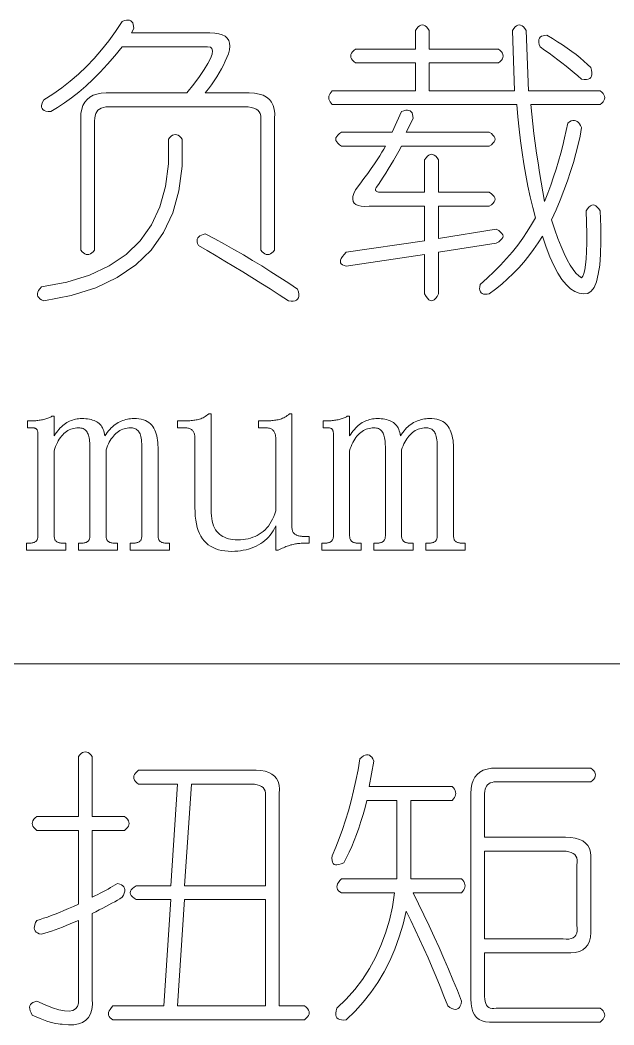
# Model space of a CAD drawing. Extents: x 1 to 297, y 1 to 210.
# Drawn here: x 92.77 to 97.18, y 43.05 to 50.51 of the extents above; entities that cross this region are included whole.
import ezdxf

# ---------------------------------------------------------------- set-up
doc = ezdxf.new("R2010")
doc.units = 0

msp = doc.modelspace()

# ---------------------------------------------------------------- linework, layer by layer
at = {"color": 7, "lineweight": 13}
msp.add_line((1.3055, 45.7306), (175.1082, 45.7306), dxfattribs=at)
for points in [[(93.5928, 50.4134), (94.1757, 50.4134), (94.211, 50.4119), (94.2415, 50.4073), (94.2673, 50.3995), (94.2882, 50.3887), (94.3043, 50.3749), (94.3156, 50.3579), (94.3221, 50.3378), (94.3238, 50.3147), (94.3207, 50.2885), (94.3129, 50.2591), (94.3019, 50.2315), (94.2895, 50.2036), (94.2758, 50.1753), (94.2607, 50.1467), (94.2443, 50.1177), (94.2265, 50.0884), (94.2073, 50.0587), (94.1867, 50.0287), (94.1647, 49.9984), (94.1414, 49.9677), (94.4671, 49.9677), (94.5061, 49.9658), (94.5405, 49.9602), (94.5705, 49.9507), (94.5961, 49.9375), (94.6171, 49.9206), (94.6338, 49.8998), (94.6459, 49.8753), (94.6537, 49.847), (94.6569, 49.815), (94.6557, 49.7791), (94.6557, 48.802), (94.6454, 48.7897), (94.6351, 48.7801), (94.6249, 48.7732), (94.6146, 48.7691), (94.6043, 48.7677), (94.594, 48.7691), (94.5837, 48.7732), (94.5734, 48.7801), (94.5631, 48.7897), (94.5529, 48.802), (94.5529, 49.762), (94.5547, 49.7815), (94.5535, 49.799), (94.5493, 49.8145), (94.5419, 49.8278), (94.5314, 49.8391), (94.5179, 49.8484), (94.5013, 49.8556), (94.4815, 49.8607), (94.4587, 49.8638), (94.4329, 49.8649), (93.4214, 49.8649), (93.4019, 49.8638), (93.3844, 49.8607), (93.369, 49.8556), (93.3556, 49.8484), (93.3443, 49.8391), (93.335, 49.8278), (93.3278, 49.8145), (93.3227, 49.799), (93.3196, 49.7815), (93.3186, 49.762), (93.3186, 48.802), (93.3083, 48.7897), (93.298, 48.7801), (93.2877, 48.7732), (93.2774, 48.7691), (93.2671, 48.7677), (93.2569, 48.7691), (93.2466, 48.7732), (93.2363, 48.7801), (93.226, 48.7897), (93.2157, 48.802), (93.2157, 49.7791), (93.2176, 49.815), (93.2233, 49.847), (93.2327, 49.8753), (93.2459, 49.8998), (93.2629, 49.9206), (93.2836, 49.9375), (93.3081, 49.9507), (93.3364, 49.9602), (93.3685, 49.9658), (93.4043, 49.9677), (94.0043, 49.9677), (94.0552, 50.0329), (94.0982, 50.0911), (94.1334, 50.1426), (94.1606, 50.1871), (94.18, 50.2249), (94.1915, 50.2557), (94.1951, 50.2797), (94.1908, 50.2969), (94.1786, 50.3071), (94.1586, 50.3106), (93.5243, 50.3106), (93.4696, 50.2441), (93.4153, 50.1817), (93.3613, 50.1234), (93.3076, 50.0692), (93.2543, 50.0191), (93.2013, 49.9732), (93.1487, 49.9314), (93.0964, 49.8937), (93.0444, 49.8601), (92.9929, 49.8306), (92.9738, 49.8314), (92.9579, 49.834), (92.945, 49.8383), (92.9353, 49.8443), (92.9286, 49.852), (92.925, 49.8614), (92.9245, 49.8726), (92.927, 49.8854), (92.9327, 49.9), (92.9414, 49.9163), (93.009, 49.9591), (93.0745, 50.0054), (93.1379, 50.0551), (93.1992, 50.1083), (93.2586, 50.1649), (93.3158, 50.2249), (93.371, 50.2883), (93.4242, 50.3551), (93.4753, 50.4254), (93.5243, 50.4991), (93.5406, 50.5048), (93.5551, 50.5081), (93.568, 50.5089), (93.5791, 50.5074), (93.5886, 50.5034), (93.5963, 50.4971), (93.6023, 50.4883), (93.6066, 50.4772), (93.6091, 50.4637), (93.61, 50.4477)], [(95.7014, 50.4306), (95.7117, 50.446), (95.722, 50.458), (95.7323, 50.4666), (95.7426, 50.4717), (95.7529, 50.4734), (95.7631, 50.4717), (95.7734, 50.4666), (95.7837, 50.458), (95.794, 50.446), (95.8043, 50.4306), (95.8043, 50.2934), (96.3186, 50.2934), (96.3309, 50.2831), (96.3405, 50.2729), (96.3474, 50.2626), (96.3515, 50.2523), (96.3529, 50.242), (96.3515, 50.2317), (96.3474, 50.2214), (96.3405, 50.2111), (96.3309, 50.2009), (96.3186, 50.1906), (95.8043, 50.1906), (95.8043, 49.9849), (96.4386, 49.9849), (96.4214, 50.4306), (96.4317, 50.446), (96.442, 50.458), (96.4523, 50.4666), (96.4626, 50.4717), (96.4729, 50.4734), (96.4831, 50.4717), (96.4934, 50.4666), (96.5037, 50.458), (96.514, 50.446), (96.5243, 50.4306), (96.5414, 49.9849), (97.0729, 49.9849), (97.0852, 49.9746), (97.0948, 49.9643), (97.1017, 49.954), (97.1058, 49.9437), (97.1071, 49.9334), (97.1058, 49.9231), (97.1017, 49.9129), (97.0948, 49.9026), (97.0852, 49.8923), (97.0729, 49.882), (96.5586, 49.882), (96.5658, 49.81), (96.5737, 49.738), (96.5822, 49.666), (96.5915, 49.594), (96.6014, 49.522), (96.6121, 49.45), (96.6234, 49.378), (96.6354, 49.306), (96.6481, 49.234), (96.6614, 49.162), (96.6847, 49.2234), (96.7067, 49.2841), (96.7272, 49.3441), (96.7465, 49.4034), (96.7643, 49.462), (96.7807, 49.5199), (96.7958, 49.5772), (96.8095, 49.6338), (96.8219, 49.6897), (96.8329, 49.7449), (96.8462, 49.7538), (96.8589, 49.7599), (96.8709, 49.7634), (96.8822, 49.7641), (96.8929, 49.762), (96.9028, 49.7572), (96.912, 49.7497), (96.9206, 49.7394), (96.9285, 49.7263), (96.9357, 49.7106), (96.9242, 49.6482), (96.9103, 49.5844), (96.8941, 49.5193), (96.8754, 49.4527), (96.8543, 49.3849), (96.8308, 49.3156), (96.8049, 49.245), (96.7766, 49.173), (96.7459, 49.0996), (96.7129, 49.0249), (96.7367, 48.9527), (96.7602, 48.887), (96.7833, 48.8279), (96.8061, 48.7753), (96.8286, 48.7291), (96.8507, 48.6895), (96.8725, 48.6565), (96.8939, 48.6299), (96.915, 48.6098), (96.9357, 48.5963), (96.9453, 48.6074), (96.9535, 48.6271), (96.9604, 48.6554), (96.9659, 48.6923), (96.97, 48.7377), (96.9727, 48.7917), (96.9741, 48.8543), (96.9741, 48.9254), (96.9727, 49.0051), (96.97, 49.0934), (96.9803, 49.1089), (96.9906, 49.1209), (97.0009, 49.1294), (97.0111, 49.1346), (97.0214, 49.1363), (97.0317, 49.1346), (97.042, 49.1294), (97.0523, 49.1209), (97.0626, 49.1089), (97.0729, 49.0934), (97.0778, 48.9731), (97.079, 48.8658), (97.0765, 48.7715), (97.0701, 48.6902), (97.06, 48.622), (97.0461, 48.5668), (97.0285, 48.5246), (97.007, 48.4955), (96.9818, 48.4794), (96.9529, 48.4763), (96.9189, 48.4806), (96.8857, 48.4934), (96.8531, 48.5149), (96.8212, 48.5449), (96.79, 48.5834), (96.7595, 48.6306), (96.7297, 48.6863), (96.7005, 48.7506), (96.6721, 48.8234), (96.6443, 48.9049), (96.6126, 48.8543), (96.5791, 48.8054), (96.544, 48.7583), (96.5071, 48.7129), (96.4686, 48.6691), (96.4283, 48.6271), (96.3863, 48.5869), (96.3426, 48.5483), (96.2971, 48.5114), (96.25, 48.4763), (96.2339, 48.4739), (96.2198, 48.4735), (96.2078, 48.4753), (96.1979, 48.479), (96.19, 48.4849), (96.1842, 48.4927), (96.1804, 48.5027), (96.1787, 48.5147), (96.179, 48.5287), (96.1814, 48.5449), (96.2349, 48.593), (96.2857, 48.6415), (96.3336, 48.6904), (96.3789, 48.7396), (96.4214, 48.7891), (96.4612, 48.839), (96.4982, 48.8893), (96.5325, 48.9398), (96.5641, 48.9907), (96.5928, 49.042), (96.573, 49.1183), (96.5545, 49.1963), (96.5373, 49.276), (96.5215, 49.3574), (96.5071, 49.4406), (96.4941, 49.5254), (96.4825, 49.612), (96.4722, 49.7003), (96.4633, 49.7903), (96.4557, 49.882), (95.0843, 49.882), (95.075, 49.8923), (95.0678, 49.9026), (95.0627, 49.9129), (95.0596, 49.9231), (95.0586, 49.9334), (95.0596, 49.9437), (95.0627, 49.954), (95.0678, 49.9643), (95.075, 49.9746), (95.0843, 49.9849), (95.7014, 49.9849), (95.7014, 50.1906), (95.2557, 50.1906), (95.2434, 50.2009), (95.2338, 50.2111), (95.2269, 50.2214), (95.2228, 50.2317), (95.2214, 50.242), (95.2228, 50.2523), (95.2269, 50.2626), (95.2338, 50.2729), (95.2434, 50.2831), (95.2557, 50.2934), (95.7014, 50.2934)], [(96.6786, 50.3963), (96.7189, 50.3723), (96.7574, 50.3483), (96.7943, 50.3243), (96.8294, 50.3003), (96.8629, 50.2763), (96.8946, 50.2523), (96.9246, 50.2283), (96.9529, 50.2043), (96.9794, 50.1803), (97.0043, 50.1563), (97.0098, 50.1369), (97.0125, 50.1199), (97.0125, 50.1054), (97.0098, 50.0932), (97.0043, 50.0834), (96.9961, 50.0761), (96.9851, 50.0711), (96.9714, 50.0685), (96.9549, 50.0683), (96.9357, 50.0706), (96.9079, 50.0946), (96.8795, 50.1186), (96.8503, 50.1426), (96.8205, 50.1666), (96.79, 50.1906), (96.7588, 50.2146), (96.7269, 50.2386), (96.6943, 50.2626), (96.6611, 50.2866), (96.6271, 50.3106), (96.6215, 50.3269), (96.6182, 50.3414), (96.6174, 50.3543), (96.6189, 50.3654), (96.6228, 50.3749), (96.6292, 50.3826), (96.6379, 50.3886), (96.6491, 50.3929), (96.6626, 50.3954)], [(95.5986, 49.8306), (95.6149, 49.8362), (95.6294, 49.8395), (95.6423, 49.8403), (95.6534, 49.8388), (95.6628, 49.8349), (95.6706, 49.8285), (95.6766, 49.8198), (95.6809, 49.8086), (95.6834, 49.7951), (95.6843, 49.7791), (95.6329, 49.6763), (96.25, 49.6763), (96.2654, 49.666), (96.2774, 49.6557), (96.286, 49.6454), (96.2911, 49.6351), (96.2929, 49.6249), (96.2911, 49.6146), (96.286, 49.6043), (96.2774, 49.594), (96.2654, 49.5837), (96.25, 49.5734), (95.5986, 49.5734), (95.5782, 49.5364), (95.5581, 49.5007), (95.5384, 49.4665), (95.519, 49.4335), (95.5, 49.402), (95.4813, 49.3718), (95.463, 49.343), (95.445, 49.3156), (95.4273, 49.2895), (95.41, 49.2649), (95.4072, 49.2583), (95.4059, 49.2525), (95.4059, 49.2474), (95.4072, 49.2429), (95.41, 49.2391), (95.4141, 49.2361), (95.4196, 49.2337), (95.4265, 49.2319), (95.4347, 49.2309), (95.4443, 49.2306), (95.77, 49.2306), (95.77, 49.4706), (95.7803, 49.486), (95.7906, 49.498), (95.8008, 49.5066), (95.8111, 49.5117), (95.8214, 49.5134), (95.8317, 49.5117), (95.842, 49.5066), (95.8523, 49.498), (95.8626, 49.486), (95.8729, 49.4706), (95.8729, 49.2306), (96.25, 49.2306), (96.2654, 49.2203), (96.2774, 49.21), (96.286, 49.1997), (96.2911, 49.1894), (96.2929, 49.1791), (96.2911, 49.1689), (96.286, 49.1586), (96.2774, 49.1483), (96.2654, 49.138), (96.25, 49.1277), (95.8729, 49.1277), (95.8729, 48.8877), (96.3014, 48.9563), (96.3199, 48.946), (96.3343, 48.9357), (96.3446, 48.9254), (96.3508, 48.9151), (96.3529, 48.9049), (96.3508, 48.8946), (96.3446, 48.8843), (96.3343, 48.874), (96.3199, 48.8637), (96.3014, 48.8534), (95.8729, 48.7849), (95.8729, 48.4763), (95.8626, 48.4578), (95.8523, 48.4434), (95.842, 48.4331), (95.8317, 48.4269), (95.8214, 48.4249), (95.8111, 48.4269), (95.8008, 48.4331), (95.7906, 48.4434), (95.7803, 48.4578), (95.77, 48.4763), (95.77, 48.7677), (95.1871, 48.682), (95.1717, 48.6861), (95.1597, 48.6916), (95.1511, 48.6985), (95.146, 48.7067), (95.1443, 48.7163), (95.146, 48.7273), (95.1511, 48.7396), (95.1597, 48.7533), (95.1717, 48.7684), (95.1871, 48.7849), (95.77, 48.8706), (95.77, 49.1277), (95.3586, 49.1277), (95.3267, 49.1258), (95.2996, 49.127), (95.2773, 49.1313), (95.2598, 49.1387), (95.2471, 49.1491), (95.2393, 49.1627), (95.2362, 49.1793), (95.2379, 49.199), (95.2444, 49.2218), (95.2557, 49.2477), (95.2888, 49.2911), (95.3195, 49.3321), (95.3478, 49.3706), (95.3736, 49.4068), (95.3971, 49.4406), (95.4182, 49.4719), (95.4369, 49.5009), (95.4532, 49.5275), (95.4671, 49.5517), (95.4786, 49.5734), (95.1529, 49.5734), (95.1374, 49.5837), (95.1254, 49.594), (95.1169, 49.6043), (95.1117, 49.6146), (95.11, 49.6249), (95.1117, 49.6351), (95.1169, 49.6454), (95.1254, 49.6557), (95.1374, 49.666), (95.1529, 49.6763), (95.53, 49.6763)], [(93.8671, 49.6249), (93.8774, 49.6372), (93.8877, 49.6468), (93.898, 49.6537), (93.9083, 49.6578), (93.9186, 49.6591), (93.9289, 49.6578), (93.9391, 49.6537), (93.9494, 49.6468), (93.9597, 49.6372), (93.97, 49.6249), (93.969, 49.4246), (93.9453, 49.2422), (93.899, 49.0777), (93.8301, 48.9309), (93.7386, 48.802), (93.6244, 48.6909), (93.4876, 48.5977), (93.3282, 48.5222), (93.1461, 48.4646), (92.9414, 48.4249), (92.9258, 48.4321), (92.9133, 48.4399), (92.9039, 48.4485), (92.8975, 48.4578), (92.8943, 48.4677), (92.8941, 48.4783), (92.897, 48.4897), (92.903, 48.5017), (92.9121, 48.5143), (92.9243, 48.5277), (93.1127, 48.5634), (93.2802, 48.6155), (93.4267, 48.6841), (93.5524, 48.7691), (93.6571, 48.8706), (93.741, 48.9885), (93.8039, 49.1229), (93.8459, 49.2738), (93.867, 49.4411)], [(94.1414, 48.922), (94.2131, 48.8839), (94.284, 48.8452), (94.3543, 48.8058), (94.4239, 48.7657), (94.4929, 48.7249), (94.5611, 48.6834), (94.6286, 48.6412), (94.6955, 48.5983), (94.7617, 48.5548), (94.8271, 48.5106), (94.8326, 48.4912), (94.8354, 48.4742), (94.8354, 48.4597), (94.8326, 48.4475), (94.8271, 48.4377), (94.8189, 48.4303), (94.8079, 48.4254), (94.7942, 48.4228), (94.7778, 48.4226), (94.7586, 48.4249), (94.6902, 48.4691), (94.6221, 48.5126), (94.5544, 48.5555), (94.487, 48.5977), (94.42, 48.6391), (94.3533, 48.6799), (94.287, 48.7201), (94.221, 48.7595), (94.1553, 48.7982), (94.09, 48.8363), (94.0843, 48.8495), (94.0811, 48.8617), (94.0802, 48.8728), (94.0818, 48.8829), (94.0857, 48.892), (94.0921, 48.9001), (94.1008, 48.9071), (94.1119, 48.9131), (94.1255, 48.9181)], [(92.8471, 47.5334), (92.8557, 47.5335), (92.8643, 47.5338), (92.8729, 47.5342), (92.8814, 47.5348), (92.89, 47.5356), (92.8986, 47.5365), (92.9071, 47.5376), (92.9157, 47.5389), (92.9243, 47.5404), (92.9329, 47.542), (92.9413, 47.5438), (92.9493, 47.5458), (92.957, 47.5479), (92.9644, 47.5502), (92.9714, 47.5527), (92.9781, 47.5554), (92.9845, 47.5582), (92.9905, 47.5612), (92.9961, 47.5644), (93.0014, 47.5677), (93.0186, 47.5677), (93.0186, 47.422), (93.0272, 47.4353), (93.0361, 47.4479), (93.0451, 47.4597), (93.0542, 47.4707), (93.0636, 47.4809), (93.0731, 47.4904), (93.0828, 47.4991), (93.0926, 47.507), (93.1027, 47.5142), (93.1129, 47.5206), (93.1232, 47.5263), (93.1338, 47.5314), (93.1445, 47.5359), (93.1554, 47.5398), (93.1664, 47.5431), (93.1777, 47.5458), (93.1891, 47.5479), (93.2006, 47.5494), (93.2124, 47.5503), (93.2243, 47.5506), (93.2394, 47.5503), (93.2538, 47.5494), (93.2675, 47.5479), (93.2805, 47.5458), (93.2929, 47.5431), (93.3045, 47.5398), (93.3155, 47.5359), (93.3258, 47.5314), (93.3354, 47.5263), (93.3443, 47.5206), (93.3525, 47.5142), (93.3601, 47.507), (93.3669, 47.4991), (93.3731, 47.4904), (93.3786, 47.4809), (93.3834, 47.4707), (93.3875, 47.4597), (93.3909, 47.4479), (93.3937, 47.4353), (93.3957, 47.422), (93.4044, 47.4353), (93.4134, 47.4479), (93.4226, 47.4597), (93.4321, 47.4707), (93.4418, 47.4809), (93.4518, 47.4904), (93.462, 47.4991), (93.4725, 47.507), (93.4833, 47.5142), (93.4943, 47.5206), (93.5055, 47.5263), (93.5167, 47.5314), (93.5281, 47.5359), (93.5395, 47.5398), (93.5511, 47.5431), (93.5627, 47.5458), (93.5744, 47.5479), (93.5862, 47.5494), (93.598, 47.5503), (93.61, 47.5506), (93.6299, 47.55), (93.6486, 47.5482), (93.6659, 47.5452), (93.682, 47.541), (93.6968, 47.5356), (93.7103, 47.529), (93.7225, 47.5212), (93.7334, 47.5122), (93.7431, 47.502), (93.7514, 47.4906), (93.7588, 47.4782), (93.7653, 47.4652), (93.7711, 47.4515), (93.7761, 47.4371), (93.7803, 47.422), (93.7838, 47.4062), (93.7865, 47.3898), (93.7885, 47.3726), (93.7896, 47.3548), (93.79, 47.3363), (93.79, 46.6849), (93.7902, 46.6782), (93.7907, 46.672), (93.7915, 46.6662), (93.7927, 46.6609), (93.7943, 46.6559), (93.7962, 46.6514), (93.7984, 46.6474), (93.801, 46.6437), (93.8039, 46.6405), (93.8071, 46.6377), (93.8107, 46.6353), (93.8147, 46.6331), (93.819, 46.6312), (93.8236, 46.6295), (93.8286, 46.6281), (93.8339, 46.6269), (93.8395, 46.626), (93.8455, 46.6254), (93.8519, 46.625), (93.8586, 46.6249), (93.8757, 46.6249), (93.8757, 46.5734), (93.5843, 46.5734), (93.5843, 46.6249), (93.6014, 46.6249), (93.6081, 46.625), (93.6145, 46.6254), (93.6205, 46.626), (93.6261, 46.6269), (93.6314, 46.6281), (93.6364, 46.6295), (93.641, 46.6312), (93.6453, 46.6331), (93.6493, 46.6353), (93.6529, 46.6377), (93.6561, 46.6405), (93.659, 46.6437), (93.6616, 46.6474), (93.6638, 46.6514), (93.6657, 46.6559), (93.6673, 46.6609), (93.6684, 46.6662), (93.6693, 46.672), (93.6698, 46.6782), (93.67, 46.6849), (93.67, 47.3277), (93.6698, 47.3459), (93.6691, 47.3629), (93.6681, 47.3785), (93.6666, 47.3929), (93.6646, 47.4059), (93.6623, 47.4177), (93.6595, 47.4282), (93.6563, 47.4374), (93.6526, 47.4454), (93.6486, 47.452), (93.6441, 47.4577), (93.6391, 47.4628), (93.6338, 47.4673), (93.628, 47.4712), (93.6218, 47.4745), (93.6151, 47.4772), (93.6081, 47.4793), (93.6006, 47.4808), (93.5926, 47.4817), (93.5843, 47.482), (93.5724, 47.4816), (93.5608, 47.4803), (93.5494, 47.4781), (93.5383, 47.4751), (93.5275, 47.4713), (93.5169, 47.4666), (93.5066, 47.461), (93.4965, 47.4546), (93.4867, 47.4473), (93.4771, 47.4391), (93.4679, 47.4302), (93.4591, 47.4206), (93.4508, 47.4103), (93.4429, 47.3994), (93.4354, 47.3877), (93.4283, 47.3754), (93.4216, 47.3623), (93.4154, 47.3486), (93.4096, 47.3342), (93.4043, 47.3191), (93.4043, 46.6849), (93.4044, 46.6782), (93.405, 46.672), (93.4058, 46.6662), (93.407, 46.6609), (93.4086, 46.6559), (93.4105, 46.6514), (93.4127, 46.6474), (93.4153, 46.6437), (93.4182, 46.6405), (93.4214, 46.6377), (93.425, 46.6353), (93.429, 46.6331), (93.4333, 46.6312), (93.4379, 46.6295), (93.4429, 46.6281), (93.4482, 46.6269), (93.4538, 46.626), (93.4598, 46.6254), (93.4662, 46.625), (93.4729, 46.6249), (93.49, 46.6249), (93.49, 46.5734), (93.1986, 46.5734), (93.1986, 46.6249), (93.2157, 46.6249), (93.2224, 46.625), (93.2287, 46.6254), (93.2347, 46.626), (93.2404, 46.6269), (93.2457, 46.6281), (93.2507, 46.6295), (93.2553, 46.6312), (93.2596, 46.6331), (93.2635, 46.6353), (93.2671, 46.6377), (93.2704, 46.6405), (93.2733, 46.6437), (93.2759, 46.6474), (93.2781, 46.6514), (93.28, 46.6559), (93.2815, 46.6609), (93.2827, 46.6662), (93.2836, 46.672), (93.2841, 46.6782), (93.2843, 46.6849), (93.2843, 47.3277), (93.2841, 47.3428), (93.2836, 47.357), (93.2827, 47.3705), (93.2815, 47.3833), (93.28, 47.3952), (93.2781, 47.4064), (93.2759, 47.4168), (93.2733, 47.4265), (93.2704, 47.4353), (93.2671, 47.4434), (93.2634, 47.4508), (93.2589, 47.4573), (93.2538, 47.4631), (93.2479, 47.4681), (93.2414, 47.4724), (93.2342, 47.4758), (93.2263, 47.4785), (93.2178, 47.4805), (93.2085, 47.4816), (93.1986, 47.482), (93.1867, 47.4816), (93.1751, 47.4803), (93.1637, 47.4781), (93.1526, 47.4751), (93.1418, 47.4713), (93.1312, 47.4666), (93.1209, 47.461), (93.1108, 47.4546), (93.101, 47.4473), (93.0914, 47.4391), (93.0822, 47.4301), (93.0734, 47.4203), (93.0651, 47.4096), (93.0571, 47.398), (93.0496, 47.3856), (93.0426, 47.3723), (93.0359, 47.3581), (93.0297, 47.3431), (93.0239, 47.3273), (93.0186, 47.3106), (93.0186, 46.6849), (93.0187, 46.6782), (93.0193, 46.672), (93.0201, 46.6662), (93.0213, 46.6609), (93.0229, 46.6559), (93.0247, 46.6514), (93.027, 46.6474), (93.0295, 46.6437), (93.0325, 46.6405), (93.0357, 46.6377), (93.0393, 46.6353), (93.0433, 46.6331), (93.0475, 46.6312), (93.0522, 46.6295), (93.0571, 46.6281), (93.0625, 46.6269), (93.0681, 46.626), (93.0741, 46.6254), (93.0805, 46.625), (93.0871, 46.6249), (93.1043, 46.6249), (93.1043, 46.5734), (92.8129, 46.5734), (92.8129, 46.6249), (92.83, 46.6249), (92.8367, 46.625), (92.843, 46.6254), (92.849, 46.626), (92.8547, 46.6269), (92.86, 46.6281), (92.865, 46.6295), (92.8696, 46.6312), (92.8739, 46.6331), (92.8778, 46.6353), (92.8814, 46.6377), (92.8847, 46.6405), (92.8876, 46.6437), (92.8902, 46.6474), (92.8924, 46.6514), (92.8943, 46.6559), (92.8958, 46.6609), (92.897, 46.6662), (92.8979, 46.672), (92.8984, 46.6782), (92.8986, 46.6849), (92.8986, 47.4306), (92.8985, 47.4356), (92.8982, 47.4403), (92.8978, 47.4448), (92.8972, 47.4491), (92.8964, 47.4531), (92.8955, 47.4568), (92.8944, 47.4603), (92.8931, 47.4635), (92.8916, 47.4664), (92.89, 47.4691), (92.8881, 47.4716), (92.8859, 47.4738), (92.8833, 47.4757), (92.8804, 47.4774), (92.8771, 47.4788), (92.8735, 47.4799), (92.8696, 47.4808), (92.8653, 47.4815), (92.8607, 47.4819), (92.8557, 47.482), (92.8214, 47.482), (92.8214, 47.5334)], [(94.3814, 46.6506), (94.4017, 46.6511), (94.4214, 46.6526), (94.4404, 46.6552), (94.4589, 46.6588), (94.4768, 46.6634), (94.494, 46.6691), (94.5107, 46.6758), (94.5268, 46.6835), (94.5423, 46.6922), (94.5571, 46.702), (94.5713, 46.7129), (94.5847, 46.725), (94.5974, 46.7383), (94.6093, 46.7527), (94.6204, 46.7684), (94.6307, 46.7853), (94.6402, 46.8034), (94.649, 46.8227), (94.657, 46.8432), (94.6643, 46.8649), (94.6643, 47.4049), (94.6641, 47.4116), (94.6636, 47.4181), (94.6627, 47.4243), (94.6615, 47.4302), (94.66, 47.4359), (94.6581, 47.4414), (94.6559, 47.4466), (94.6533, 47.4515), (94.6504, 47.4562), (94.6471, 47.4606), (94.6435, 47.4646), (94.6393, 47.4683), (94.6345, 47.4715), (94.6293, 47.4743), (94.6236, 47.4766), (94.6173, 47.4786), (94.6105, 47.4801), (94.6033, 47.4811), (94.5955, 47.4818), (94.5871, 47.482), (94.5357, 47.482), (94.5357, 47.5334), (94.5871, 47.5334), (94.5973, 47.5335), (94.6074, 47.5338), (94.6172, 47.5342), (94.6269, 47.5348), (94.6364, 47.5356), (94.6458, 47.5365), (94.6549, 47.5376), (94.6639, 47.5389), (94.6728, 47.5404), (94.6814, 47.542), (94.69, 47.544), (94.6986, 47.5465), (94.7071, 47.5495), (94.7157, 47.553), (94.7243, 47.557), (94.7328, 47.5615), (94.7414, 47.5666), (94.75, 47.5722), (94.7586, 47.5783), (94.7671, 47.5849), (94.7843, 47.5849), (94.7843, 46.7449), (94.7845, 46.7382), (94.7851, 46.7318), (94.7862, 46.7258), (94.7877, 46.7202), (94.7896, 46.7149), (94.792, 46.7099), (94.7948, 46.7053), (94.798, 46.701), (94.8016, 46.697), (94.8057, 46.6934), (94.8101, 46.6902), (94.8148, 46.6873), (94.8197, 46.6847), (94.8249, 46.6825), (94.8304, 46.6806), (94.8361, 46.679), (94.842, 46.6778), (94.8482, 46.677), (94.8547, 46.6765), (94.8614, 46.6763), (94.9128, 46.6763), (94.9128, 46.6249), (94.8614, 46.6249), (94.8529, 46.6247), (94.8443, 46.6243), (94.8357, 46.6237), (94.8271, 46.6228), (94.8186, 46.6216), (94.81, 46.6202), (94.8014, 46.6186), (94.7929, 46.6166), (94.7843, 46.6144), (94.7757, 46.612), (94.7671, 46.6093), (94.7582, 46.6063), (94.7492, 46.6031), (94.7401, 46.5997), (94.7307, 46.5959), (94.7212, 46.5919), (94.7115, 46.5877), (94.7017, 46.5832), (94.6916, 46.5784), (94.6814, 46.5734), (94.6643, 46.5734), (94.6643, 46.7534), (94.6553, 46.735), (94.6454, 46.7176), (94.6347, 46.7011), (94.6231, 46.6855), (94.6107, 46.6709), (94.5974, 46.6573), (94.5833, 46.6445), (94.5683, 46.6327), (94.5524, 46.6219), (94.5357, 46.612), (94.5183, 46.603), (94.5004, 46.595), (94.482, 46.588), (94.463, 46.5818), (94.4436, 46.5766), (94.4236, 46.5724), (94.4031, 46.5691), (94.3821, 46.5667), (94.3606, 46.5653), (94.3386, 46.5649), (94.3118, 46.5656), (94.2865, 46.5679), (94.2625, 46.5718), (94.2398, 46.5772), (94.2186, 46.5841), (94.1987, 46.5926), (94.1802, 46.6027), (94.163, 46.6142), (94.1473, 46.6273), (94.1329, 46.642), (94.1198, 46.6584), (94.1082, 46.6766), (94.0979, 46.6968), (94.089, 46.7188), (94.0814, 46.7427), (94.0753, 46.7685), (94.0704, 46.7962), (94.067, 46.8258), (94.065, 46.8572), (94.0643, 46.8906), (94.0643, 47.4049), (94.0641, 47.4116), (94.0636, 47.4181), (94.0627, 47.4243), (94.0615, 47.4302), (94.06, 47.4359), (94.0581, 47.4414), (94.0559, 47.4466), (94.0533, 47.4515), (94.0504, 47.4562), (94.0471, 47.4606), (94.0434, 47.4646), (94.0393, 47.4683), (94.0345, 47.4715), (94.0293, 47.4743), (94.0236, 47.4766), (94.0173, 47.4786), (94.0105, 47.4801), (94.0033, 47.4811), (93.9955, 47.4818), (93.9871, 47.482), (93.9357, 47.482), (93.9357, 47.5334), (93.9871, 47.5334), (93.9973, 47.5335), (94.0074, 47.5338), (94.0172, 47.5342), (94.0269, 47.5348), (94.0364, 47.5356), (94.0458, 47.5365), (94.0549, 47.5376), (94.0639, 47.5389), (94.0728, 47.5404), (94.0814, 47.542), (94.09, 47.544), (94.0986, 47.5465), (94.1071, 47.5495), (94.1157, 47.553), (94.1243, 47.557), (94.1329, 47.5615), (94.1414, 47.5666), (94.15, 47.5722), (94.1586, 47.5783), (94.1671, 47.5849), (94.1843, 47.5849), (94.1843, 46.8734), (94.1848, 46.8501), (94.1863, 46.8282), (94.1889, 46.8076), (94.1925, 46.7884), (94.1971, 46.7706), (94.2028, 46.7541), (94.2095, 46.739), (94.2172, 46.7253), (94.2259, 46.713), (94.2357, 46.702), (94.2464, 46.6922), (94.258, 46.6835), (94.2704, 46.6758), (94.2837, 46.6691), (94.2979, 46.6634), (94.3129, 46.6588), (94.3287, 46.6552), (94.3454, 46.6526), (94.363, 46.6511)], [(95.0414, 47.5334), (95.05, 47.5335), (95.0586, 47.5338), (95.0671, 47.5342), (95.0757, 47.5348), (95.0843, 47.5356), (95.0928, 47.5365), (95.1014, 47.5376), (95.11, 47.5389), (95.1186, 47.5404), (95.1271, 47.542), (95.1355, 47.5438), (95.1436, 47.5458), (95.1513, 47.5479), (95.1587, 47.5502), (95.1657, 47.5527), (95.1724, 47.5554), (95.1787, 47.5582), (95.1847, 47.5612), (95.1904, 47.5644), (95.1957, 47.5677), (95.2129, 47.5677), (95.2129, 47.422), (95.2215, 47.4353), (95.2303, 47.4479), (95.2393, 47.4597), (95.2485, 47.4707), (95.2579, 47.4809), (95.2674, 47.4904), (95.2771, 47.4991), (95.2869, 47.507), (95.2969, 47.5142), (95.3071, 47.5206), (95.3175, 47.5263), (95.328, 47.5314), (95.3388, 47.5359), (95.3497, 47.5398), (95.3607, 47.5431), (95.3719, 47.5458), (95.3833, 47.5479), (95.3949, 47.5494), (95.4067, 47.5503), (95.4186, 47.5506), (95.4337, 47.5503), (95.4481, 47.5494), (95.4618, 47.5479), (95.4748, 47.5458), (95.4871, 47.5431), (95.4988, 47.5398), (95.5098, 47.5359), (95.5201, 47.5314), (95.5297, 47.5263), (95.5386, 47.5206), (95.5468, 47.5142), (95.5543, 47.507), (95.5612, 47.4991), (95.5674, 47.4904), (95.5729, 47.4809), (95.5777, 47.4707), (95.5818, 47.4597), (95.5852, 47.4479), (95.5879, 47.4353), (95.59, 47.422), (95.5987, 47.4353), (95.6077, 47.4479), (95.6169, 47.4597), (95.6263, 47.4707), (95.6361, 47.4809), (95.646, 47.4904), (95.6563, 47.4991), (95.6668, 47.507), (95.6776, 47.5142), (95.6886, 47.5206), (95.6998, 47.5263), (95.711, 47.5314), (95.7224, 47.5359), (95.7338, 47.5398), (95.7454, 47.5431), (95.757, 47.5458), (95.7687, 47.5479), (95.7804, 47.5494), (95.7923, 47.5503), (95.8043, 47.5506), (95.8242, 47.55), (95.8428, 47.5482), (95.8602, 47.5452), (95.8763, 47.541), (95.8911, 47.5356), (95.9046, 47.529), (95.9168, 47.5212), (95.9277, 47.5122), (95.9374, 47.502), (95.9457, 47.4906), (95.953, 47.4782), (95.9596, 47.4652), (95.9654, 47.4515), (95.9704, 47.4371), (95.9746, 47.422), (95.9781, 47.4062), (95.9808, 47.3898), (95.9827, 47.3726), (95.9839, 47.3548), (95.9843, 47.3363), (95.9843, 46.6849), (95.9845, 46.6782), (95.985, 46.672), (95.9858, 46.6662), (95.987, 46.6609), (95.9886, 46.6559), (95.9905, 46.6514), (95.9927, 46.6474), (95.9953, 46.6437), (95.9982, 46.6405), (96.0014, 46.6377), (96.005, 46.6353), (96.009, 46.6331), (96.0133, 46.6312), (96.0179, 46.6295), (96.0229, 46.6281), (96.0282, 46.6269), (96.0338, 46.626), (96.0398, 46.6254), (96.0462, 46.625), (96.0529, 46.6249), (96.07, 46.6249), (96.07, 46.5734), (95.7786, 46.5734), (95.7786, 46.6249), (95.7957, 46.6249), (95.8024, 46.625), (95.8087, 46.6254), (95.8147, 46.626), (95.8204, 46.6269), (95.8257, 46.6281), (95.8307, 46.6295), (95.8353, 46.6312), (95.8396, 46.6331), (95.8435, 46.6353), (95.8471, 46.6377), (95.8504, 46.6405), (95.8533, 46.6437), (95.8559, 46.6474), (95.8581, 46.6514), (95.86, 46.6559), (95.8615, 46.6609), (95.8627, 46.6662), (95.8636, 46.672), (95.8641, 46.6782), (95.8643, 46.6849), (95.8643, 47.3277), (95.8641, 47.3459), (95.8634, 47.3629), (95.8624, 47.3785), (95.8609, 47.3929), (95.8589, 47.4059), (95.8566, 47.4177), (95.8538, 47.4282), (95.8506, 47.4374), (95.8469, 47.4454), (95.8428, 47.452), (95.8383, 47.4577), (95.8334, 47.4628), (95.8281, 47.4673), (95.8223, 47.4712), (95.8161, 47.4745), (95.8094, 47.4772), (95.8024, 47.4793), (95.7949, 47.4808), (95.7869, 47.4817), (95.7786, 47.482), (95.7667, 47.4816), (95.7551, 47.4803), (95.7437, 47.4781), (95.7326, 47.4751), (95.7218, 47.4713), (95.7112, 47.4666), (95.7009, 47.461), (95.6908, 47.4546), (95.681, 47.4473), (95.6714, 47.4391), (95.6622, 47.4302), (95.6534, 47.4206), (95.6451, 47.4103), (95.6371, 47.3994), (95.6296, 47.3877), (95.6226, 47.3754), (95.6159, 47.3623), (95.6097, 47.3486), (95.6039, 47.3342), (95.5986, 47.3191), (95.5986, 46.6849), (95.5987, 46.6782), (95.5993, 46.672), (95.6001, 46.6662), (95.6013, 46.6609), (95.6029, 46.6559), (95.6047, 46.6514), (95.607, 46.6474), (95.6095, 46.6437), (95.6124, 46.6405), (95.6157, 46.6377), (95.6193, 46.6353), (95.6233, 46.6331), (95.6275, 46.6312), (95.6322, 46.6295), (95.6371, 46.6281), (95.6425, 46.6269), (95.6481, 46.626), (95.6541, 46.6254), (95.6605, 46.625), (95.6671, 46.6249), (95.6843, 46.6249), (95.6843, 46.5734), (95.3929, 46.5734), (95.3929, 46.6249), (95.41, 46.6249), (95.4167, 46.625), (95.423, 46.6254), (95.429, 46.626), (95.4347, 46.6269), (95.44, 46.6281), (95.445, 46.6295), (95.4496, 46.6312), (95.4539, 46.6331), (95.4578, 46.6353), (95.4614, 46.6377), (95.4647, 46.6405), (95.4676, 46.6437), (95.4702, 46.6474), (95.4724, 46.6514), (95.4743, 46.6559), (95.4758, 46.6609), (95.477, 46.6662), (95.4779, 46.672), (95.4784, 46.6782), (95.4786, 46.6849), (95.4786, 47.3277), (95.4784, 47.3428), (95.4779, 47.357), (95.477, 47.3705), (95.4758, 47.3833), (95.4743, 47.3952), (95.4724, 47.4064), (95.4702, 47.4168), (95.4676, 47.4265), (95.4647, 47.4353), (95.4614, 47.4434), (95.4576, 47.4508), (95.4532, 47.4573), (95.4481, 47.4631), (95.4422, 47.4681), (95.4357, 47.4724), (95.4285, 47.4758), (95.4206, 47.4785), (95.4121, 47.4805), (95.4028, 47.4816), (95.3929, 47.482), (95.381, 47.4816), (95.3694, 47.4803), (95.358, 47.4781), (95.3469, 47.4751), (95.3361, 47.4713), (95.3255, 47.4666), (95.3152, 47.461), (95.3051, 47.4546), (95.2953, 47.4473), (95.2857, 47.4391), (95.2765, 47.4301), (95.2677, 47.4203), (95.2594, 47.4096), (95.2514, 47.398), (95.2439, 47.3856), (95.2369, 47.3723), (95.2302, 47.3581), (95.224, 47.3431), (95.2182, 47.3273), (95.2129, 47.3106), (95.2129, 46.6849), (95.213, 46.6782), (95.2135, 46.672), (95.2144, 46.6662), (95.2156, 46.6609), (95.2171, 46.6559), (95.219, 46.6514), (95.2213, 46.6474), (95.2238, 46.6437), (95.2267, 46.6405), (95.23, 46.6377), (95.2336, 46.6353), (95.2375, 46.6331), (95.2418, 46.6312), (95.2465, 46.6295), (95.2514, 46.6281), (95.2567, 46.6269), (95.2624, 46.626), (95.2684, 46.6254), (95.2747, 46.625), (95.2814, 46.6249), (95.2986, 46.6249), (95.2986, 46.5734), (95.0071, 46.5734), (95.0071, 46.6249), (95.0243, 46.6249), (95.031, 46.625), (95.0373, 46.6254), (95.0433, 46.626), (95.049, 46.6269), (95.0543, 46.6281), (95.0592, 46.6295), (95.0639, 46.6312), (95.0682, 46.6331), (95.0721, 46.6353), (95.0757, 46.6377), (95.079, 46.6405), (95.0819, 46.6437), (95.0844, 46.6474), (95.0867, 46.6514), (95.0886, 46.6559), (95.0901, 46.6609), (95.0913, 46.6662), (95.0922, 46.672), (95.0927, 46.6782), (95.0928, 46.6849), (95.0928, 47.4306), (95.0928, 47.4356), (95.0925, 47.4403), (95.0921, 47.4448), (95.0915, 47.4491), (95.0907, 47.4531), (95.0898, 47.4568), (95.0887, 47.4603), (95.0874, 47.4635), (95.0859, 47.4664), (95.0843, 47.4691), (95.0824, 47.4716), (95.0802, 47.4738), (95.0776, 47.4757), (95.0747, 47.4774), (95.0714, 47.4788), (95.0678, 47.4799), (95.0639, 47.4808), (95.0596, 47.4815), (95.055, 47.4819), (95.05, 47.482), (95.0157, 47.482), (95.0157, 47.5334)], [(93.1986, 45.042), (93.2089, 45.0543), (93.2191, 45.0639), (93.2294, 45.0708), (93.2397, 45.0749), (93.25, 45.0763), (93.2603, 45.0749), (93.2706, 45.0708), (93.2809, 45.0639), (93.2911, 45.0543), (93.3014, 45.042), (93.3014, 44.5963), (93.5414, 44.5963), (93.5538, 44.586), (93.5634, 44.5757), (93.5702, 44.5654), (93.5743, 44.5551), (93.5757, 44.5449), (93.5743, 44.5346), (93.5702, 44.5243), (93.5634, 44.514), (93.5538, 44.5037), (93.5414, 44.4934), (93.3014, 44.4934), (93.3014, 43.9963), (93.3218, 44.0066), (93.3419, 44.0169), (93.3616, 44.0271), (93.381, 44.0374), (93.4, 44.0477), (93.4187, 44.058), (93.437, 44.0683), (93.455, 44.0786), (93.4727, 44.0889), (93.49, 44.0991), (93.5058, 44.095), (93.5188, 44.0895), (93.5291, 44.0827), (93.5366, 44.0745), (93.5414, 44.0649), (93.5435, 44.0539), (93.5428, 44.0415), (93.5394, 44.0278), (93.5332, 44.0127), (93.5243, 43.9963), (93.5066, 43.9858), (93.4879, 43.975), (93.4682, 43.9639), (93.4475, 43.9524), (93.4257, 43.9406), (93.4029, 43.9284), (93.3791, 43.9159), (93.3542, 43.903), (93.3283, 43.8898), (93.3014, 43.8763), (93.3014, 43.242), (93.3023, 43.2), (93.298, 43.1631), (93.2886, 43.1314), (93.274, 43.1049), (93.2543, 43.0834), (93.2294, 43.0671), (93.1994, 43.056), (93.1643, 43.05), (93.124, 43.0491), (93.0786, 43.0534), (93.064, 43.0541), (93.0477, 43.0562), (93.0297, 43.0596), (93.01, 43.0644), (92.9886, 43.0706), (92.9654, 43.0781), (92.9406, 43.087), (92.914, 43.0973), (92.8857, 43.109), (92.8557, 43.122), (92.8468, 43.1385), (92.8406, 43.1535), (92.8372, 43.1673), (92.8365, 43.1796), (92.8386, 43.1906), (92.8434, 43.2002), (92.8509, 43.2084), (92.8612, 43.2153), (92.8742, 43.2207), (92.89, 43.2249), (92.9517, 43.1973), (93.0066, 43.1762), (93.0546, 43.1616), (93.0957, 43.1535), (93.13, 43.152), (93.1574, 43.157), (93.178, 43.1685), (93.1917, 43.1865), (93.1986, 43.211), (93.1986, 43.242), (93.1986, 43.8249), (93.1681, 43.8115), (93.1382, 43.7988), (93.1091, 43.7868), (93.0806, 43.7755), (93.0529, 43.7649), (93.0258, 43.7549), (92.9994, 43.7457), (92.9737, 43.7371), (92.9486, 43.7292), (92.9243, 43.722), (92.9085, 43.7261), (92.8955, 43.7316), (92.8852, 43.7385), (92.8777, 43.7467), (92.8729, 43.7563), (92.8708, 43.7673), (92.8715, 43.7796), (92.8749, 43.7933), (92.8811, 43.8084), (92.89, 43.8249), (92.9147, 43.8322), (92.9407, 43.8406), (92.9682, 43.8501), (92.997, 43.8605), (93.0271, 43.872), (93.0587, 43.8845), (93.0916, 43.8981), (93.1259, 43.9126), (93.1615, 43.9282), (93.1986, 43.9449), (93.1986, 44.4934), (92.89, 44.4934), (92.8777, 44.5037), (92.868, 44.514), (92.8612, 44.5243), (92.8571, 44.5346), (92.8557, 44.5449), (92.8571, 44.5551), (92.8612, 44.5654), (92.868, 44.5757), (92.8777, 44.586), (92.89, 44.5963), (93.1986, 44.5963)], [(95.29, 45.0249), (95.3034, 45.037), (95.3161, 45.0461), (95.328, 45.0521), (95.3394, 45.055), (95.35, 45.0549), (95.3599, 45.0516), (95.3692, 45.0453), (95.3778, 45.0358), (95.3857, 45.0233), (95.3929, 45.0077), (95.3586, 44.8191), (95.9757, 44.8191), (95.985, 44.8089), (95.9922, 44.7986), (95.9973, 44.7883), (96.0004, 44.778), (96.0014, 44.7677), (96.0004, 44.7574), (95.9973, 44.7471), (95.9922, 44.7369), (95.985, 44.7266), (95.9757, 44.7163), (95.6671, 44.7163), (95.6671, 44.1334), (96.0443, 44.1334), (96.0535, 44.1231), (96.0607, 44.1129), (96.0659, 44.1026), (96.069, 44.0923), (96.07, 44.082), (96.069, 44.0717), (96.0659, 44.0614), (96.0607, 44.0511), (96.0535, 44.0409), (96.0443, 44.0306), (95.6843, 44.0306), (95.7249, 43.9485), (95.7645, 43.8667), (95.8031, 43.7853), (95.8406, 43.7042), (95.8771, 43.6234), (95.9126, 43.543), (95.9471, 43.463), (95.9805, 43.3833), (96.0129, 43.3039), (96.0443, 43.2249), (96.0402, 43.206), (96.0347, 43.1906), (96.0278, 43.1786), (96.0196, 43.17), (96.01, 43.1649), (95.999, 43.1631), (95.9867, 43.1649), (95.973, 43.17), (95.9579, 43.1786), (95.9414, 43.1906), (95.9137, 43.2624), (95.8852, 43.3339), (95.856, 43.405), (95.8262, 43.4758), (95.7957, 43.5463), (95.7645, 43.6164), (95.7326, 43.6862), (95.7001, 43.7556), (95.6668, 43.8247), (95.6329, 43.8934), (95.6099, 43.7959), (95.5821, 43.7021), (95.5495, 43.6121), (95.5122, 43.5259), (95.47, 43.4434), (95.423, 43.3647), (95.3713, 43.2898), (95.3147, 43.2187), (95.2533, 43.1513), (95.1871, 43.0877), (95.1679, 43.0855), (95.1515, 43.0857), (95.1378, 43.0882), (95.1268, 43.0932), (95.1186, 43.1006), (95.1131, 43.1103), (95.1103, 43.1225), (95.1103, 43.1371), (95.1131, 43.1541), (95.1186, 43.1734), (95.1877, 43.2406), (95.2509, 43.3119), (95.3083, 43.3874), (95.3599, 43.4669), (95.4057, 43.5506), (95.4457, 43.6383), (95.4798, 43.7302), (95.5081, 43.8262), (95.5305, 43.9263), (95.5471, 44.0306), (95.1529, 44.0306), (95.1405, 44.0378), (95.1309, 44.0457), (95.1241, 44.0542), (95.1199, 44.0635), (95.1186, 44.0734), (95.1199, 44.0841), (95.1241, 44.0954), (95.1309, 44.1074), (95.1405, 44.1201), (95.1529, 44.1334), (95.5643, 44.1334), (95.5643, 44.7163), (95.3414, 44.7163), (95.3274, 44.6623), (95.3126, 44.61), (95.2972, 44.5594), (95.2811, 44.5106), (95.2643, 44.4634), (95.2468, 44.418), (95.2286, 44.3743), (95.2098, 44.3323), (95.1902, 44.292), (95.17, 44.2534), (95.1506, 44.2447), (95.1337, 44.239), (95.1191, 44.2365), (95.1069, 44.237), (95.0971, 44.2406), (95.0898, 44.2473), (95.0848, 44.257), (95.0822, 44.2699), (95.0821, 44.2858), (95.0843, 44.3049), (95.111, 44.3676), (95.1364, 44.4324), (95.1604, 44.4993), (95.183, 44.5682), (95.2043, 44.6391), (95.2242, 44.7122), (95.2427, 44.7873), (95.2598, 44.8644), (95.2756, 44.9436)], [(93.6443, 44.9391), (94.5186, 44.9391), (94.5542, 44.9374), (94.5858, 44.9323), (94.6132, 44.9237), (94.6365, 44.9117), (94.6557, 44.8963), (94.6708, 44.8774), (94.6818, 44.8551), (94.6886, 44.8294), (94.6914, 44.8003), (94.69, 44.7677), (94.69, 43.1906), (94.8786, 43.1906), (94.8909, 43.1803), (94.9005, 43.17), (94.9074, 43.1597), (94.9115, 43.1494), (94.9128, 43.1391), (94.9115, 43.1289), (94.9074, 43.1186), (94.9005, 43.1083), (94.8909, 43.098), (94.8786, 43.0877), (93.4557, 43.0877), (93.4434, 43.0949), (93.4338, 43.1028), (93.4269, 43.1114), (93.4228, 43.1206), (93.4214, 43.1306), (93.4228, 43.1412), (93.4269, 43.1525), (93.4338, 43.1645), (93.4434, 43.1772), (93.4557, 43.1906), (93.8329, 43.1906), (93.8843, 43.9791), (93.6271, 43.9791), (93.6117, 43.9894), (93.5997, 43.9997), (93.5911, 44.01), (93.586, 44.0203), (93.5843, 44.0306), (93.586, 44.0409), (93.5911, 44.0511), (93.5997, 44.0614), (93.6117, 44.0717), (93.6271, 44.082), (93.8843, 44.082), (93.9357, 44.8363), (93.6443, 44.8363), (93.6319, 44.8466), (93.6223, 44.8569), (93.6155, 44.8671), (93.6114, 44.8774), (93.61, 44.8877), (93.6114, 44.898), (93.6155, 44.9083), (93.6223, 44.9186), (93.6319, 44.9289)], [(96.3014, 44.9563), (97.0043, 44.9563), (97.0166, 44.946), (97.0262, 44.9357), (97.0331, 44.9254), (97.0372, 44.9151), (97.0386, 44.9049), (97.0372, 44.8946), (97.0331, 44.8843), (97.0262, 44.874), (97.0166, 44.8637), (97.0043, 44.8534), (96.3014, 44.8534), (96.2851, 44.8526), (96.2706, 44.85), (96.2577, 44.8457), (96.2466, 44.8397), (96.2371, 44.832), (96.2294, 44.8226), (96.2234, 44.8114), (96.2191, 44.7986), (96.2166, 44.784), (96.2157, 44.7677), (96.2157, 44.442), (96.8157, 44.442), (96.8546, 44.4403), (96.8891, 44.4351), (96.9191, 44.4266), (96.9446, 44.4146), (96.9657, 44.3991), (96.9823, 44.3803), (96.9945, 44.358), (97.0022, 44.3323), (97.0055, 44.3031), (97.0043, 44.2706), (97.0043, 43.7734), (97.0055, 43.7345), (97.0022, 43.7001), (96.9945, 43.6701), (96.9823, 43.6445), (96.9657, 43.6234), (96.9446, 43.6068), (96.9191, 43.5946), (96.8891, 43.5869), (96.8546, 43.5837), (96.8157, 43.5849), (96.2157, 43.5849), (96.2157, 43.2591), (96.2166, 43.2398), (96.2191, 43.2228), (96.2234, 43.2082), (96.2294, 43.1961), (96.2371, 43.1863), (96.2466, 43.1789), (96.2577, 43.1739), (96.2706, 43.1714), (96.2851, 43.1712), (96.3014, 43.1734), (97.0729, 43.1734), (97.0852, 43.1631), (97.0948, 43.1529), (97.1017, 43.1426), (97.1058, 43.1323), (97.1071, 43.122), (97.1058, 43.1117), (97.1017, 43.1014), (97.0948, 43.0911), (97.0852, 43.0809), (97.0729, 43.0706), (96.2843, 43.0706), (96.2517, 43.0692), (96.2226, 43.0719), (96.1969, 43.0788), (96.1746, 43.0898), (96.1557, 43.1049), (96.1403, 43.1241), (96.1283, 43.1474), (96.1197, 43.1748), (96.1146, 43.2063), (96.1129, 43.242), (96.1129, 44.7677), (96.1147, 44.8035), (96.1204, 44.8356), (96.1298, 44.8639), (96.143, 44.8884), (96.16, 44.9091), (96.1807, 44.9261), (96.2053, 44.9393), (96.2335, 44.9487), (96.2656, 44.9544)], [(94.4843, 44.8363), (94.0386, 44.8363), (93.9871, 44.082), (94.5871, 44.082), (94.5871, 44.7334), (94.5892, 44.753), (94.5885, 44.7705), (94.5851, 44.7859), (94.5789, 44.7993), (94.57, 44.8106), (94.5583, 44.8198), (94.5439, 44.827), (94.5268, 44.8322), (94.5069, 44.8353)], [(96.7986, 44.3391), (96.2157, 44.3391), (96.2157, 43.6877), (96.7986, 43.6877), (96.8212, 43.6857), (96.8411, 43.6863), (96.8582, 43.6898), (96.8726, 43.6959), (96.8843, 43.7049), (96.8932, 43.7165), (96.8994, 43.7309), (96.9028, 43.7481), (96.9035, 43.7679), (96.9014, 43.7906), (96.9014, 44.2363), (96.9035, 44.2558), (96.9028, 44.2733), (96.8994, 44.2887), (96.8932, 44.3021), (96.8843, 44.3134), (96.8726, 44.3227), (96.8582, 44.3299), (96.8411, 44.335), (96.8212, 44.3381)], [(94.5871, 43.9791), (93.9871, 43.9791), (93.9357, 43.1906), (94.5871, 43.1906)]]:
    msp.add_lwpolyline(points, close=True, dxfattribs=at)

doc.saveas('drawing.dxf')
